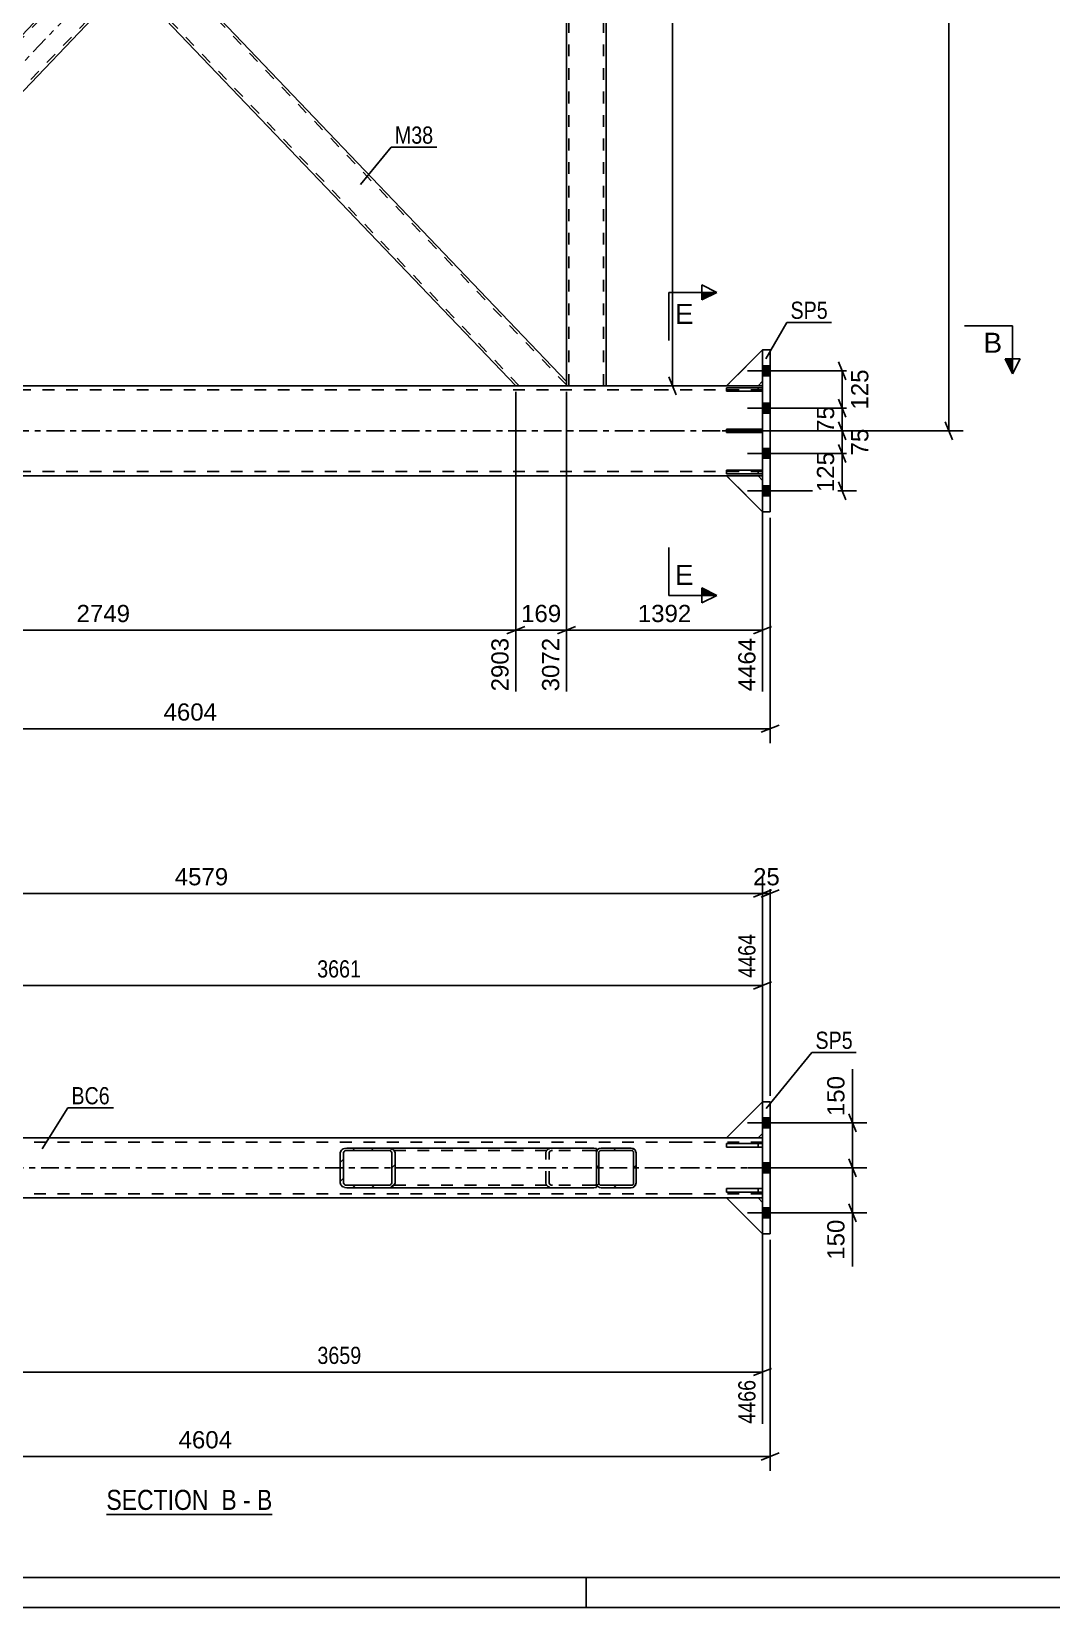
# Model space of a CAD drawing. Header units: millimetres. Extents: x 0 to 841, y 0 to 594.
# Drawn here: x 118.5 to 288.5, y 0 to 262.5 of the extents above; entities that cross this region are included whole.
import ezdxf

# ---------------------------------------------------------------- set-up
doc = ezdxf.new("R2010")
doc.units = ezdxf.units.MM
doc.linetypes.add('DXK_LINE_DOT2', pattern=[3.9198, 1.9599, -1.9599])
doc.linetypes.add('DXK_LINE_DOT3', pattern=[5.9187, 2.979, -0.9799, 0.9799, -0.9799])
doc.styles.add('Arial', font='ARIAL.TTF', dxfattribs={"height": 0.2})
doc.styles.add('Arial Narrow', font='ARIALN.TTF', dxfattribs={"height": 0.2})

# ---------------------------------------------------------------- blocks, each defined once
blk = doc.blocks.new('Unknown-717051872-1130')
at = {"color": 5, "linetype": 'Continuous'}
for p, q in [((5, 5), (836, 5)), ((211, 0), (211, 5)), ((0, 0), (841, 0))]:
    blk.add_line(p, q, dxfattribs=at)
blk = doc.blocks.new('Unknown-717051872-17 - 2789')
at = {"color": 6, "linetype": 'Continuous'}
blk.add_line((131.03, 15.5), (158.67, 15.5), dxfattribs=at)
at = {"color": 0, "linetype": 'Continuous'}
blk.add_wipeout([(149.14, 16.25), (149.14, 19.75), (131.03, 19.75), (131.03, 16.25)], dxfattribs=at)
at = {"color": 7, "linetype": 'Continuous', "style": 'Arial Narrow'}
blk.add_text('SECTION ', height=3.34, dxfattribs=at).set_placement((131.03, 16.25))
at = {"color": 0, "linetype": 'Continuous'}
blk.add_wipeout([(152.74, 16.25), (152.74, 19.75), (150.19, 19.75), (150.19, 16.25)], dxfattribs=at)
blk.add_wipeout([(155.07, 16.25), (155.07, 19.75), (153.79, 19.75), (153.79, 16.25)], dxfattribs=at)
at = {"color": 7, "linetype": 'Continuous', "style": 'Arial Narrow'}
blk.add_text('B', height=3.34, dxfattribs=at).set_placement((150.19, 16.25))
at = {"color": 0, "linetype": 'Continuous'}
blk.add_wipeout([(158.67, 16.25), (158.67, 19.75), (156.12, 19.75), (156.12, 16.25)], dxfattribs=at)
at = {"color": 7, "linetype": 'Continuous', "style": 'Arial Narrow'}
for s, p in [('B', (156.12, 16.25)), ('-', (153.79, 16.25))]:
    blk.add_text(s, height=3.34, dxfattribs=at).set_placement(p)
blk = doc.blocks.new('Bolt-717051872-4412 - 4397')
at = {"linetype": 'Continuous'}
for points in [[(240.38, 206.79), (240.38, 205.14), (241.63, 205.14), (241.63, 206.79)], [(240.38, 206.79), (240.38, 205.14), (241.63, 205.14), (241.63, 206.79)], [(240.38, 206.79), (240.38, 205.14), (241.63, 205.14), (241.63, 206.79)], [(240.38, 200.54), (240.38, 198.89), (241.63, 198.89), (241.63, 200.54)], [(240.38, 200.54), (240.38, 198.89), (241.63, 198.89), (241.63, 200.54)], [(240.38, 193.04), (240.38, 191.39), (241.63, 191.39), (241.63, 193.04)], [(240.38, 193.04), (240.38, 191.39), (241.63, 191.39), (241.63, 193.04)], [(240.38, 186.79), (240.38, 185.14), (241.63, 185.14), (241.63, 186.79)], [(240.38, 186.79), (240.38, 185.14), (241.63, 185.14), (241.63, 186.79)], [(240.38, 186.79), (240.38, 185.14), (241.63, 185.14), (241.63, 186.79)]]:
    blk.add_hatch(color=1, dxfattribs=at).paths.add_polyline_path(points)
at = {"color": 1, "linetype": 'Continuous'}
for p, q in [((243.83, 205.96), (237.88, 205.96)), ((243.83, 205.96), (237.88, 205.96)), ((243.83, 205.96), (237.88, 205.96)), ((241.63, 206.79), (240.38, 206.79)), ((241.63, 206.79), (240.38, 206.79)), ((241.63, 206.79), (240.38, 206.79)), ((241.63, 205.14), (240.38, 205.14)), ((241.63, 205.14), (240.38, 205.14)), ((241.63, 205.14), (240.38, 205.14)), ((243.83, 199.71), (237.88, 199.71)), ((243.83, 199.71), (237.88, 199.71)), ((241.63, 200.54), (240.38, 200.54)), ((241.63, 200.54), (240.38, 200.54)), ((241.63, 198.89), (240.38, 198.89)), ((241.63, 198.89), (240.38, 198.89)), ((243.83, 192.21), (237.88, 192.21)), ((243.83, 192.21), (237.88, 192.21)), ((241.63, 193.04), (240.38, 193.04)), ((241.63, 193.04), (240.38, 193.04)), ((241.63, 191.39), (240.38, 191.39)), ((241.63, 191.39), (240.38, 191.39)), ((241.63, 186.79), (240.38, 186.79)), ((241.63, 186.79), (240.38, 186.79)), ((241.63, 186.79), (240.38, 186.79)), ((243.83, 185.96), (237.88, 185.96)), ((243.83, 185.96), (237.88, 185.96)), ((243.83, 185.96), (237.88, 185.96)), ((241.63, 185.14), (240.38, 185.14)), ((241.63, 185.14), (240.38, 185.14)), ((241.63, 185.14), (240.38, 185.14))]:
    blk.add_line(p, q, dxfattribs=at)
blk = doc.blocks.new('Part-717051872-4433 - 4397')
at = {"color": 2, "linetype": 'Continuous'}
for p, q in [((240.38, 209.46), (234.38, 203.46)), ((234.38, 203.46), (239.63, 203.46)), ((239.63, 203.46), (240.38, 204.21))]:
    blk.add_line(p, q, dxfattribs=at)
at = {"color": 7, "linetype": 'DXK_LINE_DOT2'}
blk.add_line((240.38, 204.21), (240.38, 209.46), dxfattribs=at)
blk = doc.blocks.new('Part-717051872-4436 - 4397')
at = {"color": 7, "linetype": 'DXK_LINE_DOT2'}
for p, q in [((240.38, 209.46), (234.38, 203.46)), ((240.38, 204.21), (240.38, 209.46)), ((234.38, 203.46), (239.63, 203.46)), ((239.63, 203.46), (240.38, 204.21))]:
    blk.add_line(p, q, dxfattribs=at)
blk = doc.blocks.new('Part-717051872-4439 - 4397')
at = {"color": 2, "linetype": 'Continuous'}
for p, q in [((234.38, 188.46), (239.63, 188.46)), ((240.38, 182.46), (234.38, 188.46)), ((239.63, 188.46), (240.38, 187.71))]:
    blk.add_line(p, q, dxfattribs=at)
at = {"color": 7, "linetype": 'DXK_LINE_DOT2'}
blk.add_line((240.38, 182.46), (240.38, 187.71), dxfattribs=at)
blk = doc.blocks.new('Part-717051872-4442 - 4397')
at = {"color": 7, "linetype": 'DXK_LINE_DOT2'}
for p, q in [((234.38, 188.46), (239.63, 188.46)), ((240.38, 182.46), (234.38, 188.46)), ((239.63, 188.46), (240.38, 187.71)), ((240.38, 187.71), (240.38, 182.46))]:
    blk.add_line(p, q, dxfattribs=at)
blk = doc.blocks.new('Part-717051872-4443 - 4397')
at = {"color": 7, "linetype": 'DXK_LINE_DOT2'}
for p, q in [((240.38, 189.39), (234.38, 189.39)), ((234.38, 189.39), (234.38, 188.79)), ((239.63, 188.79), (239.63, 189.39)), ((240.38, 188.79), (240.38, 189.39)), ((234.38, 188.79), (240.38, 188.79))]:
    blk.add_line(p, q, dxfattribs=at)
blk = doc.blocks.new('Part-717051872-4444 - 4397')
at = {"color": 7, "linetype": 'DXK_LINE_DOT2'}
for p, q in [((240.38, 203.14), (234.38, 203.14)), ((234.38, 203.14), (234.38, 202.54)), ((234.38, 202.54), (240.38, 202.54)), ((239.63, 202.54), (239.63, 203.14)), ((240.38, 202.54), (240.38, 203.14))]:
    blk.add_line(p, q, dxfattribs=at)
blk = doc.blocks.new('Part-717051872-4445 - 4397')
at = {"color": 7, "linetype": 'DXK_LINE_DOT2'}
for p, q in [((240.38, 196.26), (234.38, 196.26)), ((234.38, 196.26), (234.38, 195.66)), ((234.38, 195.66), (240.38, 195.66)), ((239.63, 195.66), (239.63, 196.26)), ((240.38, 195.66), (240.38, 196.26))]:
    blk.add_line(p, q, dxfattribs=at)
blk = doc.blocks.new('Part-717051872-4446 - 4397')
at = {"color": 2, "linetype": 'Continuous'}
for p, q in [((234.38, 189.39), (240.38, 189.39)), ((234.38, 188.79), (234.38, 189.39)), ((240.38, 189.39), (240.38, 188.79)), ((240.38, 188.79), (234.38, 188.79))]:
    blk.add_line(p, q, dxfattribs=at)
at = {"color": 7, "linetype": 'DXK_LINE_DOT2'}
blk.add_line((239.63, 188.79), (239.63, 189.39), dxfattribs=at)
blk = doc.blocks.new('Part-717051872-4447 - 4397')
at = {"color": 2, "linetype": 'Continuous'}
for p, q in [((234.38, 203.14), (240.38, 203.14)), ((234.38, 202.54), (234.38, 203.14)), ((240.38, 202.54), (234.38, 202.54)), ((240.38, 203.14), (240.38, 202.54))]:
    blk.add_line(p, q, dxfattribs=at)
at = {"color": 7, "linetype": 'DXK_LINE_DOT2'}
blk.add_line((239.63, 202.54), (239.63, 203.14), dxfattribs=at)
blk = doc.blocks.new('Part-717051872-4448 - 4397')
at = {"color": 2, "linetype": 'Continuous'}
for p, q in [((234.38, 196.26), (240.38, 196.26)), ((234.38, 195.66), (234.38, 196.26)), ((240.38, 195.66), (234.38, 195.66)), ((240.38, 196.26), (240.38, 195.66))]:
    blk.add_line(p, q, dxfattribs=at)
at = {"color": 7, "linetype": 'DXK_LINE_DOT2'}
blk.add_line((239.63, 195.66), (239.63, 196.26), dxfattribs=at)
blk = doc.blocks.new('Part-717051872-4449 - 4397')
at = {"color": 2, "linetype": 'Continuous'}
for p, q in [((241.63, 209.46), (240.38, 209.46)), ((240.38, 209.46), (240.38, 182.46)), ((241.63, 209.46), (241.63, 182.46)), ((241.63, 182.46), (240.38, 182.46))]:
    blk.add_line(p, q, dxfattribs=at)
blk = doc.blocks.new('Part-717051872-4451 - 4397')
at = {"color": 7, "linetype": 'DXK_LINE_DOT2'}
for p, q in [((54.1, 188.57), (54.1, 203.46)), ((67.98, 203.46), (54.1, 203.46)), ((224.28, 202.76), (54.1, 202.76)), ((240.38, 202.76), (224.38, 202.76)), ((239.63, 203.46), (234.38, 203.46)), ((240.38, 188.46), (240.38, 203.46)), ((224.28, 189.16), (54.1, 189.16)), ((240.38, 189.16), (224.38, 189.16)), ((239.63, 188.46), (234.38, 188.46))]:
    blk.add_line(p, q, dxfattribs=at)
at = {"color": 2, "linetype": 'Continuous'}
for p, q in [((224.28, 203.46), (67.98, 203.46)), ((234.38, 203.46), (224.38, 203.46)), ((240.38, 203.46), (239.63, 203.46)), ((54.1, 188.46), (54.1, 188.86)), ((224.28, 188.46), (54.1, 188.46)), ((234.38, 188.46), (224.38, 188.46)), ((240.38, 188.46), (239.63, 188.46))]:
    blk.add_line(p, q, dxfattribs=at)
at = {"color": 7, "linetype": 'DXK_LINE_DOT3'}
for p, q in [((44.1, 195.96), (224.28, 195.96)), ((224.38, 195.96), (250.38, 195.96))]:
    blk.add_line(p, q, dxfattribs=at)
blk = doc.blocks.new('Part-717051872-4512 - 4397')
at = {"color": 2, "linetype": 'Continuous'}
for p, q in [((135.28, 271.51), (139.3, 275.71)), ((207.68, 204.19), (139.3, 275.71)), ((134.73, 270.94), (135.28, 271.51)), ((199.24, 203.46), (134.73, 270.94)), ((207.68, 203.85), (207.68, 204.19)), ((207.69, 203.46), (207.68, 203.85))]:
    blk.add_line(p, q, dxfattribs=at)
at = {"color": 7, "linetype": 'DXK_LINE_DOT2'}
for p, q in [((207.68, 203.61), (139.02, 275.42)), ((134.77, 270.98), (135.28, 271.51)), ((135.01, 271.22), (135.03, 271.25)), ((199.8, 203.46), (135.01, 271.22)), ((207.69, 203.46), (199.24, 203.46)), ((207.68, 203.46), (207.68, 203.61)), ((207.68, 203.47), (207.68, 203.46))]:
    blk.add_line(p, q, dxfattribs=at)
blk = doc.blocks.new('Part-717051872-4518 - 4397')
at = {"color": 7, "linetype": 'DXK_LINE_DOT2'}
for p, q in [((207.68, 347.96), (214.28, 347.96)), ((207.68, 347.23), (207.68, 347.96)), ((208.08, 203.46), (208.08, 347.96)), ((213.88, 203.46), (213.88, 347.96)), ((207.68, 203.46), (207.68, 204.19)), ((214.28, 203.46), (207.68, 203.46))]:
    blk.add_line(p, q, dxfattribs=at)
at = {"color": 2, "linetype": 'Continuous'}
for p, q in [((207.68, 204.19), (207.68, 347.23)), ((214.28, 347.96), (214.28, 203.46))]:
    blk.add_line(p, q, dxfattribs=at)
blk = doc.blocks.new('Part-717051872-4538 - 4397')
at = {"color": 7, "linetype": 'DXK_LINE_DOT2'}
for p, q in [((61.78, 203.61), (199.8, 347.96)), ((69.66, 203.46), (207.68, 347.81)), ((207.69, 347.96), (199.24, 347.96)), ((207.68, 347.81), (207.68, 347.96)), ((130.16, 275.71), (134.73, 280.49)), ((134.73, 270.94), (139.3, 275.71)), ((61.78, 204.19), (64.68, 207.22)), ((61.78, 203.85), (61.77, 203.46)), ((70.22, 203.46), (61.77, 203.46)), ((61.78, 204.19), (61.78, 203.85)), ((61.78, 203.46), (61.78, 203.61))]:
    blk.add_line(p, q, dxfattribs=at)
at = {"color": 7, "linetype": 'DXK_LINE_DOT3'}
blk.add_line((65.65, 203.46), (203.81, 347.96), dxfattribs=at)
at = {"color": 2, "linetype": 'Continuous'}
for p, q in [((199.24, 347.96), (134.73, 280.49)), ((207.68, 347.23), (139.3, 275.71)), ((207.68, 347.57), (207.69, 347.96)), ((207.68, 347.23), (207.68, 347.57)), ((64.68, 207.22), (130.16, 275.71)), ((70.22, 203.46), (134.73, 270.94))]:
    blk.add_line(p, q, dxfattribs=at)
blk = doc.blocks.new('Bolt-717051872-2801 - 2789')
at = {"linetype": 'Continuous'}
for points in [[(240.38, 81.53), (240.38, 79.88), (241.63, 79.88), (241.63, 81.53)], [(240.38, 81.53), (240.38, 79.88), (241.63, 79.88), (241.63, 81.53)], [(240.38, 81.53), (240.38, 79.88), (241.63, 79.88), (241.63, 81.53)], [(240.38, 81.53), (240.38, 79.88), (241.63, 79.88), (241.63, 81.53)], [(240.38, 74.03), (240.38, 72.38), (241.63, 72.38), (241.63, 74.03)], [(240.38, 74.03), (240.38, 72.38), (241.63, 72.38), (241.63, 74.03)], [(240.38, 66.53), (240.38, 64.88), (241.63, 64.88), (241.63, 66.53)], [(240.38, 66.53), (240.38, 64.88), (241.63, 64.88), (241.63, 66.53)], [(240.38, 66.53), (240.38, 64.88), (241.63, 64.88), (241.63, 66.53)], [(240.38, 66.53), (240.38, 64.88), (241.63, 64.88), (241.63, 66.53)]]:
    blk.add_hatch(color=1, dxfattribs=at).paths.add_polyline_path(points)
at = {"color": 1, "linetype": 'Continuous'}
for p, q in [((241.63, 81.53), (240.38, 81.53)), ((241.63, 81.53), (240.38, 81.53)), ((241.63, 81.53), (240.38, 81.53)), ((241.63, 81.53), (240.38, 81.53)), ((243.83, 80.71), (237.88, 80.71)), ((243.83, 80.71), (237.88, 80.71)), ((243.83, 80.71), (237.88, 80.71)), ((243.83, 80.71), (237.88, 80.71)), ((241.63, 79.88), (240.38, 79.88)), ((241.63, 79.88), (240.38, 79.88)), ((241.63, 79.88), (240.38, 79.88)), ((241.63, 79.88), (240.38, 79.88)), ((241.63, 74.03), (240.38, 74.03)), ((241.63, 74.03), (240.38, 74.03)), ((243.83, 73.21), (237.88, 73.21)), ((243.83, 73.21), (237.88, 73.21)), ((241.63, 72.38), (240.38, 72.38)), ((241.63, 72.38), (240.38, 72.38)), ((243.83, 65.71), (237.88, 65.71)), ((243.83, 65.71), (237.88, 65.71)), ((243.83, 65.71), (237.88, 65.71)), ((243.83, 65.71), (237.88, 65.71)), ((241.63, 66.53), (240.38, 66.53)), ((241.63, 66.53), (240.38, 66.53)), ((241.63, 66.53), (240.38, 66.53)), ((241.63, 66.53), (240.38, 66.53)), ((241.63, 64.88), (240.38, 64.88)), ((241.63, 64.88), (240.38, 64.88)), ((241.63, 64.88), (240.38, 64.88)), ((241.63, 64.88), (240.38, 64.88))]:
    blk.add_line(p, q, dxfattribs=at)
blk = doc.blocks.new('Part-717051872-2823 - 2789')
at = {"color": 2, "linetype": 'Continuous'}
for p, q in [((234.38, 78.21), (240.38, 84.21)), ((240.38, 78.96), (239.63, 78.21)), ((239.63, 78.21), (234.38, 78.21))]:
    blk.add_line(p, q, dxfattribs=at)
at = {"color": 7, "linetype": 'DXK_LINE_DOT2'}
blk.add_line((240.38, 78.96), (240.38, 84.21), dxfattribs=at)
blk = doc.blocks.new('Part-717051872-2817 - 2789')
at = {"color": 7, "linetype": 'DXK_LINE_DOT2'}
for p, q in [((240.38, 77.26), (234.38, 77.26)), ((234.38, 77.26), (234.38, 76.66)), ((234.38, 76.66), (240.38, 76.66)), ((239.63, 77.26), (239.63, 76.66)), ((240.38, 76.66), (240.38, 77.26))]:
    blk.add_line(p, q, dxfattribs=at)
blk = doc.blocks.new('Part-717051872-2814 - 2789')
at = {"color": 2, "linetype": 'Continuous'}
for p, q in [((234.38, 69.16), (234.38, 69.76)), ((234.38, 69.76), (240.38, 69.76)), ((240.38, 69.16), (234.38, 69.16)), ((240.38, 69.76), (240.38, 69.16))]:
    blk.add_line(p, q, dxfattribs=at)
at = {"color": 7, "linetype": 'DXK_LINE_DOT2'}
blk.add_line((239.63, 69.16), (239.63, 69.76), dxfattribs=at)
blk = doc.blocks.new('Part-717051872-2815 - 2789')
at = {"color": 2, "linetype": 'Continuous'}
for p, q in [((234.38, 76.66), (234.38, 77.26)), ((234.38, 77.26), (240.38, 77.26)), ((240.38, 76.66), (234.38, 76.66)), ((240.38, 77.26), (240.38, 76.66))]:
    blk.add_line(p, q, dxfattribs=at)
at = {"color": 7, "linetype": 'DXK_LINE_DOT2'}
blk.add_line((239.63, 76.66), (239.63, 77.26), dxfattribs=at)
blk = doc.blocks.new('Part-717051872-2816 - 2789')
at = {"color": 7, "linetype": 'DXK_LINE_DOT2'}
for p, q in [((240.38, 69.76), (234.38, 69.76)), ((234.38, 69.76), (234.38, 69.16)), ((234.38, 69.16), (240.38, 69.16)), ((239.63, 69.16), (239.63, 69.76)), ((240.38, 69.16), (240.38, 69.76))]:
    blk.add_line(p, q, dxfattribs=at)
blk = doc.blocks.new('Part-717051872-2820 - 2789')
at = {"color": 7, "linetype": 'DXK_LINE_DOT2'}
for p, q in [((234.38, 78.21), (240.38, 84.21)), ((240.38, 84.21), (240.38, 78.96)), ((240.38, 78.96), (239.63, 78.21)), ((239.63, 78.21), (234.38, 78.21))]:
    blk.add_line(p, q, dxfattribs=at)
blk = doc.blocks.new('Part-717051872-2826 - 2789')
at = {"color": 7, "linetype": 'DXK_LINE_DOT2'}
for p, q in [((234.38, 78.21), (240.38, 84.21)), ((240.38, 84.21), (240.38, 78.96)), ((240.38, 78.96), (239.63, 78.21)), ((239.63, 78.21), (234.38, 78.21))]:
    blk.add_line(p, q, dxfattribs=at)
blk = doc.blocks.new('Part-717051872-2829 - 2789')
at = {"color": 7, "linetype": 'DXK_LINE_DOT2'}
for p, q in [((239.63, 68.21), (234.38, 68.21)), ((234.38, 68.21), (240.38, 62.21)), ((240.38, 67.46), (239.63, 68.21)), ((240.38, 62.21), (240.38, 67.46))]:
    blk.add_line(p, q, dxfattribs=at)
blk = doc.blocks.new('Part-717051872-2832 - 2789')
at = {"color": 2, "linetype": 'Continuous'}
for p, q in [((239.63, 68.21), (234.38, 68.21)), ((234.38, 68.21), (240.38, 62.21)), ((240.38, 67.46), (239.63, 68.21))]:
    blk.add_line(p, q, dxfattribs=at)
at = {"color": 7, "linetype": 'DXK_LINE_DOT2'}
blk.add_line((240.38, 67.46), (240.38, 62.21), dxfattribs=at)
blk = doc.blocks.new('Part-717051872-2833 - 2789')
at = {"color": 7, "linetype": 'DXK_LINE_DOT2'}
for p, q in [((239.63, 68.21), (234.38, 68.21)), ((234.38, 68.21), (240.38, 62.21)), ((240.38, 67.46), (239.63, 68.21)), ((240.38, 62.21), (240.38, 67.46))]:
    blk.add_line(p, q, dxfattribs=at)
blk = doc.blocks.new('Part-717051872-2834 - 2789')
at = {"color": 2, "linetype": 'Continuous'}
for p, q in [((241.63, 84.21), (240.38, 84.21)), ((240.38, 84.21), (240.38, 62.21)), ((241.63, 84.21), (241.63, 62.21)), ((241.63, 62.21), (240.38, 62.21))]:
    blk.add_line(p, q, dxfattribs=at)
blk = doc.blocks.new('Part-717051872-2836 - 2789')
at = {"color": 2, "linetype": 'Continuous'}
for p, q in [((59.11, 78.21), (59.11, 76.81)), ((226.78, 78.21), (59.11, 78.21)), ((59.11, 69.61), (59.11, 76.81)), ((234.38, 78.21), (226.88, 78.21)), ((240.38, 78.21), (239.63, 78.21)), ((59.11, 68.21), (59.11, 69.61)), ((226.78, 68.21), (59.11, 68.21)), ((234.38, 68.21), (226.88, 68.21)), ((240.38, 68.21), (239.63, 68.21))]:
    blk.add_line(p, q, dxfattribs=at)
at = {"color": 7, "linetype": 'DXK_LINE_DOT2'}
for p, q in [((59.11, 78.21), (59.11, 77.8)), ((226.78, 77.51), (59.11, 77.51)), ((240.38, 77.51), (226.88, 77.51)), ((239.63, 78.21), (234.38, 78.21)), ((240.38, 78.21), (240.38, 68.21)), ((59.11, 69.61), (59.11, 68.31)), ((226.78, 68.91), (59.11, 68.91)), ((240.38, 68.91), (226.88, 68.91)), ((239.63, 68.21), (234.38, 68.21))]:
    blk.add_line(p, q, dxfattribs=at)
at = {"color": 7, "linetype": 'DXK_LINE_DOT3'}
for p, q in [((49.11, 73.21), (226.78, 73.21)), ((226.88, 73.21), (250.38, 73.21))]:
    blk.add_line(p, q, dxfattribs=at)
blk = doc.blocks.new('Part-717051872-2902 - 2789')
at = {"linetype": 'Continuous'}
h = blk.add_hatch(dxfattribs=at)
h.set_pattern_fill('', scale=0.7, style=0, pattern_type=0)
h.set_pattern_definition([(45, (178.445, 69.9692), (-1.57154, 1.57154), [])])
h.paths.add_polyline_path([(178.02, 69.91), (178.44, 69.97), (178.8, 70.14), (179.04, 70.4), (179.13, 70.71), (179.13, 75.71), (179.04, 76.01), (178.8, 76.27), (178.44, 76.45), (178.02, 76.51), (171.1, 76.51), (170.68, 76.45), (170.32, 76.27), (170.08, 76.01), (170, 75.71), (170, 70.71), (170.08, 70.4), (170.32, 70.14), (170.68, 69.97), (171.1, 69.91)])
h.paths.add_polyline_path([(170.89, 70.34), (170.71, 70.43), (170.59, 70.56), (170.55, 70.71), (170.55, 75.71), (170.59, 75.86), (170.71, 75.99), (170.89, 76.08), (171.1, 76.11), (178.02, 76.11), (178.23, 76.08), (178.41, 75.99), (178.53, 75.86), (178.57, 75.71), (178.57, 70.71), (178.53, 70.56), (178.41, 70.43), (178.23, 70.34), (178.02, 70.31), (171.1, 70.31)])
at = {"color": 2, "linetype": 'Continuous'}
for p, q in [((171.1, 76.51), (170.68, 76.45)), ((171.1, 76.51), (178.02, 76.51)), ((212.27, 76.51), (178.02, 76.51)), ((178.44, 76.45), (178.02, 76.51)), ((212.27, 76.51), (212.69, 76.45)), ((212.68, 75.97), (212.69, 76.45)), ((212.69, 76.45), (212.68, 76.27)), ((212.68, 76.27), (212.68, 76.01)), ((170.08, 76.01), (170, 75.71)), ((170, 70.71), (170, 75.71)), ((170.55, 75.71), (170.59, 75.86)), ((170.55, 70.71), (170.55, 75.71)), ((170.89, 76.08), (171.1, 76.11)), ((171.1, 76.11), (178.02, 76.11)), ((178.02, 76.11), (178.23, 76.08)), ((178.53, 75.86), (178.57, 75.71)), ((178.57, 70.71), (178.57, 75.71)), ((179.13, 75.71), (179.04, 76.01)), ((179.13, 70.71), (179.13, 75.71)), ((212.68, 76.01), (212.68, 75.71)), ((170, 70.71), (170.08, 70.4)), ((170.59, 70.56), (170.55, 70.71)), ((170.68, 69.97), (171.1, 69.91)), ((171.1, 70.31), (170.89, 70.34)), ((171.1, 70.31), (178.02, 70.31)), ((171.1, 69.91), (178.02, 69.91)), ((178.23, 70.34), (178.02, 70.31)), ((178.02, 69.91), (178.44, 69.97)), ((212.27, 69.91), (178.02, 69.91)), ((178.57, 70.71), (178.53, 70.56)), ((179.04, 70.4), (179.13, 70.71)), ((212.27, 69.91), (212.69, 69.97)), ((212.68, 70.14), (212.68, 70.71)), ((212.69, 69.97), (212.68, 70.45)), ((212.69, 69.97), (212.68, 70.14))]:
    blk.add_line(p, q, dxfattribs=at)
at = {"color": 7, "linetype": 'DXK_LINE_DOT2'}
for p, q in [((178.02, 76.51), (171.1, 76.51)), ((204.93, 76.45), (205.35, 76.51)), ((212.27, 76.11), (171.1, 76.11)), ((204.25, 75.71), (204.33, 76.01)), ((204.25, 70.71), (204.25, 75.71)), ((204.84, 75.86), (204.8, 75.71)), ((204.8, 70.71), (204.8, 75.71)), ((205.35, 76.11), (205.14, 76.08)), ((212.48, 76.08), (212.27, 76.11)), ((212.66, 75.99), (212.48, 76.08)), ((212.68, 75.97), (212.66, 75.99)), ((212.68, 70.71), (212.68, 75.71)), ((212.27, 70.31), (171.1, 70.31)), ((178.02, 69.91), (171.1, 69.91)), ((204.33, 70.4), (204.25, 70.71)), ((204.8, 70.71), (204.84, 70.56)), ((205.35, 69.91), (204.93, 69.97)), ((205.14, 70.34), (205.35, 70.31)), ((212.27, 70.31), (212.48, 70.34)), ((212.48, 70.34), (212.66, 70.43)), ((212.66, 70.43), (212.68, 70.45))]:
    blk.add_line(p, q, dxfattribs=at)
at = {"color": 2, "linetype": 'Continuous'}
for centre, radius, start, end in [((170.93, 75.47), 1.01, 104.3889, 147.3289), ((178.19, 75.47), 1.01, 32.6711, 75.6111), ((171.02, 75.59), 0.505, 104.3889, 147.3289), ((178.11, 75.59), 0.505, 32.6711, 75.6111), ((170.93, 70.95), 1.01, 212.6711, 255.6111), ((171.02, 70.83), 0.505, 212.6711, 255.6111), ((178.11, 70.83), 0.505, 284.3889, 327.3289), ((178.19, 70.95), 1.01, 284.3889, 327.3289)]:
    blk.add_arc(centre, radius, start, end, dxfattribs=at)
at = {"color": 7, "linetype": 'DXK_LINE_DOT2'}
for centre, radius, start, end in [((205.18, 75.47), 1.01, 104.3889, 147.3289), ((205.27, 75.59), 0.505, 104.3889, 147.3289), ((205.18, 70.95), 1.01, 212.6711, 255.6111), ((205.27, 70.83), 0.505, 212.6711, 255.6111)]:
    blk.add_arc(centre, radius, start, end, dxfattribs=at)
blk = doc.blocks.new('Part-717051872-2905 - 2789')
at = {"linetype": 'Continuous'}
h = blk.add_hatch(dxfattribs=at)
h.set_pattern_fill('', scale=0.7, style=0, pattern_type=0)
h.set_pattern_definition([(45, (218.7886, 69.9692), (-1.57154, 1.57154), [])])
h.paths.add_polyline_path([(218.48, 69.91), (218.79, 69.97), (219.05, 70.14), (219.22, 70.4), (219.28, 70.71), (219.28, 75.71), (219.22, 76.01), (219.05, 76.27), (218.79, 76.45), (218.48, 76.51), (213.48, 76.51), (213.18, 76.45), (212.92, 76.27), (212.74, 76.01), (212.68, 75.71), (212.68, 70.71), (212.74, 70.4), (212.92, 70.14), (213.18, 69.97), (213.48, 69.91)])
h.paths.add_polyline_path([(213.33, 70.34), (213.2, 70.43), (213.11, 70.56), (213.08, 70.71), (213.08, 75.71), (213.11, 75.86), (213.2, 75.99), (213.33, 76.08), (213.48, 76.11), (218.48, 76.11), (218.64, 76.08), (218.77, 75.99), (218.85, 75.86), (218.88, 75.71), (218.88, 70.71), (218.85, 70.56), (218.77, 70.43), (218.64, 70.34), (218.48, 70.31), (213.48, 70.31)])
at = {"color": 7, "linetype": 'DXK_LINE_DOT2'}
for p, q in [((213.18, 76.45), (213.48, 76.51)), ((213.48, 76.51), (218.48, 76.51)), ((218.48, 76.51), (218.79, 76.45)), ((212.68, 75.71), (212.74, 76.01)), ((212.68, 70.71), (212.68, 75.71)), ((213.11, 75.86), (213.08, 75.71)), ((213.08, 70.71), (213.08, 75.71)), ((213.48, 76.11), (213.33, 76.08)), ((213.48, 76.11), (218.48, 76.11)), ((218.64, 76.08), (218.48, 76.11)), ((218.88, 75.71), (218.85, 75.86)), ((218.88, 70.71), (218.88, 75.71)), ((219.22, 76.01), (219.28, 75.71)), ((219.28, 70.71), (219.28, 75.71)), ((212.74, 70.4), (212.68, 70.71)), ((213.08, 70.71), (213.11, 70.56)), ((213.48, 69.91), (213.18, 69.97)), ((213.33, 70.34), (213.48, 70.31)), ((213.48, 70.31), (218.48, 70.31)), ((213.48, 69.91), (218.48, 69.91)), ((218.48, 70.31), (218.64, 70.34)), ((218.79, 69.97), (218.48, 69.91)), ((218.85, 70.56), (218.88, 70.71)), ((219.28, 70.71), (219.22, 70.4))]:
    blk.add_line(p, q, dxfattribs=at)
at = {"color": 2, "linetype": 'Continuous'}
for p, q in [((213.48, 76.51), (213.18, 76.45)), ((213.48, 76.51), (218.48, 76.51)), ((218.79, 76.45), (218.48, 76.51)), ((212.74, 76.01), (212.68, 75.71)), ((212.68, 70.71), (212.68, 75.71)), ((213.08, 75.71), (213.11, 75.86)), ((213.08, 70.71), (213.08, 75.71)), ((213.33, 76.08), (213.48, 76.11)), ((213.48, 76.11), (218.48, 76.11)), ((218.48, 76.11), (218.64, 76.08)), ((218.85, 75.86), (218.88, 75.71)), ((218.88, 70.71), (218.88, 75.71)), ((219.28, 75.71), (219.22, 76.01)), ((219.28, 70.71), (219.28, 75.71)), ((212.68, 70.71), (212.74, 70.4)), ((213.11, 70.56), (213.08, 70.71)), ((213.18, 69.97), (213.48, 69.91)), ((213.48, 70.31), (213.33, 70.34)), ((213.48, 70.31), (218.48, 70.31)), ((213.48, 69.91), (218.48, 69.91)), ((218.64, 70.34), (218.48, 70.31)), ((218.48, 69.91), (218.79, 69.97)), ((218.88, 70.71), (218.85, 70.56)), ((219.22, 70.4), (219.28, 70.71))]:
    blk.add_line(p, q, dxfattribs=at)
at = {"color": 7, "linetype": 'DXK_LINE_DOT2'}
for centre, radius, start, end in [((213.48, 75.71), 0.8, 112.5, 157.5), ((218.48, 75.71), 0.8, 22.5, 67.5), ((213.48, 75.71), 0.4, 112.5, 157.5), ((218.48, 75.71), 0.4, 22.5, 67.5), ((213.48, 70.71), 0.8, 202.5, 247.5), ((213.48, 70.71), 0.4, 202.5, 247.5), ((218.48, 70.71), 0.4, 292.5, 337.5), ((218.48, 70.71), 0.8, 292.5, 337.5)]:
    blk.add_arc(centre, radius, start, end, dxfattribs=at)
at = {"color": 2, "linetype": 'Continuous'}
for centre, radius, start, end in [((213.48, 75.71), 0.8, 112.5, 157.5), ((218.48, 75.71), 0.8, 22.5, 67.5), ((213.48, 75.71), 0.4, 112.5, 157.5), ((218.48, 75.71), 0.4, 22.5, 67.5), ((213.48, 70.71), 0.8, 202.5, 247.5), ((213.48, 70.71), 0.4, 202.5, 247.5), ((218.48, 70.71), 0.4, 292.5, 337.5), ((218.48, 70.71), 0.8, 292.5, 337.5)]:
    blk.add_arc(centre, radius, start, end, dxfattribs=at)
blk = doc.blocks.new('StraightDimension-717051872-4812 - 4397')
at = {"color": 7, "linetype": 'Continuous'}
for p, q in [((242.93, 199.71), (256.04, 199.71)), ((253.04, 201.21), (254.24, 198.21)), ((253.64, 195.96), (253.64, 199.71)), ((254.24, 194.46), (253.04, 197.46)), ((233.63, 195.96), (256.04, 195.96))]:
    blk.add_line(p, q, dxfattribs=at)
at = {"color": 0}
blk.add_wipeout([(252.89, 200.66), (248.69, 200.66), (248.69, 195.01), (252.89, 195.01)], dxfattribs=at)
at = {"color": 3, "style": 'Arial'}
blk.add_text('75', height=2.865, rotation=90.0002, dxfattribs=at).set_placement((252.29, 195.61))
blk = doc.blocks.new('StraightDimension-717051872-4832 - 4397')
at = {"color": 7, "linetype": 'Continuous'}
for p, q in [((243.62, 192.21), (256.04, 192.21)), ((253.04, 193.71), (254.24, 190.71)), ((253.64, 185.96), (253.64, 192.21)), ((254.24, 184.46), (253.04, 187.46)), ((243.62, 185.96), (256.04, 185.96))]:
    blk.add_line(p, q, dxfattribs=at)
at = {"color": 0}
blk.add_wipeout([(252.89, 193.02), (248.69, 193.02), (248.69, 185.15), (252.89, 185.15)], dxfattribs=at)
at = {"color": 3, "style": 'Arial'}
blk.add_text('125', height=2.865, rotation=90.0002, dxfattribs=at).set_placement((252.29, 185.75))
blk = doc.blocks.new('StraightDimension-717051872-4799 - 4397')
at = {"color": 7, "linetype": 'Continuous'}
for p, q in [((253.04, 207.46), (254.24, 204.46)), ((242.93, 205.96), (256.49, 205.96)), ((253.64, 199.71), (253.64, 205.96)), ((242.93, 199.71), (256.49, 199.71)), ((254.24, 198.21), (253.04, 201.21))]:
    blk.add_line(p, q, dxfattribs=at)
at = {"color": 0}
blk.add_wipeout([(258.59, 206.77), (254.39, 206.77), (254.39, 198.9), (258.59, 198.9)], dxfattribs=at)
at = {"color": 3, "style": 'Arial'}
blk.add_text('125', height=2.865, rotation=90.0002, dxfattribs=at).set_placement((257.99, 199.5))
blk = doc.blocks.new('StraightDimension-717051872-4822 - 4397')
at = {"color": 7, "linetype": 'Continuous'}
for p, q in [((253.04, 197.46), (254.24, 194.46)), ((233.63, 195.96), (256.49, 195.96)), ((253.64, 192.21), (253.64, 195.96)), ((243.62, 192.21), (256.49, 192.21)), ((254.24, 190.71), (253.04, 193.71))]:
    blk.add_line(p, q, dxfattribs=at)
at = {"color": 0}
blk.add_wipeout([(258.59, 196.91), (254.39, 196.91), (254.39, 191.26), (258.59, 191.26)], dxfattribs=at)
at = {"color": 3, "style": 'Arial'}
blk.add_text('75', height=2.865, rotation=90.0002, dxfattribs=at).set_placement((257.99, 191.86))
blk = doc.blocks.new('StraightDimension-717051872-4975 - 4397')
at = {"color": 7, "linetype": 'Continuous'}
for p, q in [((225.97, 346.46), (224.77, 349.46)), ((220.17, 347.96), (227.77, 347.96)), ((225.37, 203.46), (225.37, 347.96)), ((224.77, 204.96), (225.97, 201.96)), ((218.31, 203.46), (227.77, 203.46))]:
    blk.add_line(p, q, dxfattribs=at)
at = {"color": 0}
blk.add_wipeout([(224.62, 280.76), (220.42, 280.76), (220.42, 270.66), (224.62, 270.66)], dxfattribs=at)
at = {"color": 3, "style": 'Arial'}
blk.add_text('2890', height=2.865, rotation=90.0002, dxfattribs=at).set_placement((224.02, 271.26))
blk = doc.blocks.new('StraightDimension-717051872-4986 - 4397')
at = {"color": 7, "linetype": 'Continuous'}
for p, q in [((271.99, 353.96), (270.79, 356.96)), ((241.38, 355.46), (273.79, 355.46)), ((271.39, 195.96), (271.39, 355.46)), ((270.79, 197.46), (271.99, 194.46)), ((234.26, 195.96), (273.79, 195.96))]:
    blk.add_line(p, q, dxfattribs=at)
at = {"color": 0}
blk.add_wipeout([(270.64, 280.76), (266.44, 280.76), (266.44, 270.66), (270.64, 270.66)], dxfattribs=at)
at = {"color": 3, "style": 'Arial'}
blk.add_text('3190', height=2.865, rotation=90.0002, dxfattribs=at).set_placement((270.04, 271.26))
blk = doc.blocks.new('StraightDimension-717051872-4996 - 4397')
at = {"color": 7, "linetype": 'Continuous'}
for p, q in [((241.63, 181.46), (241.63, 143.95)), ((48.35, 177.54), (48.35, 143.95)), ((49.85, 146.95), (46.85, 145.75)), ((48.35, 146.35), (241.63, 146.35)), ((240.13, 145.75), (243.13, 146.95))]:
    blk.add_line(p, q, dxfattribs=at)
at = {"color": 0}
blk.add_wipeout([(150.04, 147.1), (150.04, 151.3), (139.95, 151.3), (139.95, 147.1)], dxfattribs=at)
at = {"color": 3, "style": 'Arial'}
blk.add_text('4604', height=2.865, dxfattribs=at).set_placement((140.55, 147.7))
blk = doc.blocks.new('StraightDimension-717051872-14173 - 4397')
at = {"color": 7, "linetype": 'Continuous'}
for p, q in [((207.68, 202.47), (207.68, 152.57)), ((240.38, 187.46), (240.38, 152.57)), ((209.18, 163.36), (206.18, 162.16)), ((207.68, 162.76), (240.38, 162.76)), ((238.88, 162.16), (241.88, 163.36))]:
    blk.add_line(p, q, dxfattribs=at)
at = {"color": 0}
blk.add_wipeout([(229.08, 163.51), (229.08, 167.71), (218.98, 167.71), (218.98, 163.51)], dxfattribs=at)
at = {"color": 0, "linetype": 'Continuous'}
blk.add_wipeout([(239.78, 162.06), (235.58, 162.06), (235.58, 151.97), (239.78, 151.97)], dxfattribs=at)
at = {"color": 3, "style": 'Arial'}
blk.add_text('1392', height=2.865, dxfattribs=at).set_placement((219.58, 164.11))
at = {"color": 3, "linetype": 'Continuous', "style": 'Arial'}
blk.add_text('4464', height=2.865, rotation=90.0002, dxfattribs=at).set_placement((239.18, 152.57))
blk = doc.blocks.new('StraightDimension-717051872-14174 - 4397')
at = {"color": 7, "linetype": 'Continuous'}
for p, q in [((199.24, 202.46), (199.24, 152.57)), ((207.68, 202.47), (207.68, 152.57)), ((197.74, 162.16), (200.74, 163.36)), ((199.24, 162.76), (207.68, 162.76)), ((209.18, 163.36), (206.18, 162.16))]:
    blk.add_line(p, q, dxfattribs=at)
at = {"color": 0}
blk.add_wipeout([(207.4, 163.51), (207.4, 167.71), (199.53, 167.71), (199.53, 163.51)], dxfattribs=at)
at = {"color": 0, "linetype": 'Continuous'}
blk.add_wipeout([(207.08, 162.06), (202.88, 162.06), (202.88, 151.97), (207.08, 151.97)], dxfattribs=at)
at = {"color": 3, "style": 'Arial'}
blk.add_text('169', height=2.865, dxfattribs=at).set_placement((200.13, 164.11))
at = {"color": 3, "linetype": 'Continuous', "style": 'Arial'}
blk.add_text('3072', height=2.865, rotation=90.0002, dxfattribs=at).set_placement((206.48, 152.57))
blk = doc.blocks.new('StraightDimension-717051872-14175 - 4397')
at = {"color": 7, "linetype": 'Continuous'}
for p, q in [((61.78, 203.19), (61.78, 150.29)), ((199.24, 202.46), (199.24, 152.57)), ((63.28, 163.36), (60.28, 162.16)), ((61.78, 162.76), (199.24, 162.76)), ((197.74, 162.16), (200.74, 163.36))]:
    blk.add_line(p, q, dxfattribs=at)
at = {"color": 0}
blk.add_wipeout([(135.56, 163.51), (135.56, 167.71), (125.46, 167.71), (125.46, 163.51)], dxfattribs=at)
at = {"color": 0, "linetype": 'Continuous'}
blk.add_wipeout([(198.64, 162.06), (194.44, 162.06), (194.44, 151.97), (198.64, 151.97)], dxfattribs=at)
at = {"color": 3, "style": 'Arial'}
blk.add_text('2749', height=2.865, dxfattribs=at).set_placement((126.06, 164.11))
at = {"color": 3, "linetype": 'Continuous', "style": 'Arial'}
blk.add_text('2903', height=2.865, rotation=90.0002, dxfattribs=at).set_placement((198.04, 152.57))
blk = doc.blocks.new('StraightDimension-717051872-2939 - 2789')
at = {"color": 7, "linetype": 'Continuous'}
for p, q in [((240.38, 85.21), (240.38, 121.77)), ((241.63, 85.21), (241.63, 121.77)), ((238.88, 118.32), (241.88, 119.52)), ((243.13, 119.52), (240.13, 118.32)), ((240.38, 118.92), (241.63, 118.92))]:
    blk.add_line(p, q, dxfattribs=at)
at = {"color": 0}
blk.add_wipeout([(243.83, 119.67), (243.83, 123.87), (238.18, 123.87), (238.18, 119.67)], dxfattribs=at)
at = {"color": 3, "style": 'Arial'}
blk.add_text('25', height=2.865, dxfattribs=at).set_placement((238.78, 120.27))
blk = doc.blocks.new('StraightDimension-717051872-2933 - 2789')
at = {"color": 7, "linetype": 'Continuous'}
for p, q in [((241.63, 61.21), (241.63, 22.75)), ((53.36, 50.21), (53.36, 22.75)), ((54.86, 25.75), (51.86, 24.55)), ((53.36, 25.15), (241.63, 25.15)), ((240.13, 24.55), (243.13, 25.75))]:
    blk.add_line(p, q, dxfattribs=at)
at = {"color": 0}
blk.add_wipeout([(152.54, 25.9), (152.54, 30.1), (142.45, 30.1), (142.45, 25.9)], dxfattribs=at)
at = {"color": 3, "style": 'Arial'}
blk.add_text('4604', height=2.865, dxfattribs=at).set_placement((143.05, 26.5))
blk = doc.blocks.new('StraightDimension-717051872-2947 - 2789')
at = {"color": 7, "linetype": 'Continuous'}
for p, q in [((53.36, 96.21), (53.36, 121.77)), ((240.38, 85.21), (240.38, 121.77)), ((54.86, 119.52), (51.86, 118.32)), ((53.36, 118.92), (240.38, 118.92)), ((238.88, 118.32), (241.88, 119.52))]:
    blk.add_line(p, q, dxfattribs=at)
at = {"color": 0}
blk.add_wipeout([(151.92, 119.67), (151.92, 123.87), (141.82, 123.87), (141.82, 119.67)], dxfattribs=at)
at = {"color": 3, "style": 'Arial'}
blk.add_text('4579', height=2.865, dxfattribs=at).set_placement((142.42, 120.27))
blk = doc.blocks.new('StraightDimension-717051872-14733 - 2789')
at = {"color": 7, "linetype": 'Continuous'}
for p, q in [((99.24, 80.85), (99.24, 114.86)), ((240.38, 79.21), (240.38, 112.18)), ((100.74, 104.17), (97.74, 102.97)), ((99.24, 103.57), (240.38, 103.57)), ((238.88, 102.97), (241.88, 104.17))]:
    blk.add_line(p, q, dxfattribs=at)
at = {"color": 0, "linetype": 'Continuous'}
blk.add_wipeout([(239.78, 112.78), (235.58, 112.78), (235.58, 104.27), (239.78, 104.27)], dxfattribs=at)
at = {"color": 0}
blk.add_wipeout([(174.07, 104.32), (174.07, 108.52), (165.55, 108.52), (165.55, 104.32)], dxfattribs=at)
at = {"color": 3, "linetype": 'Continuous', "style": 'Arial Narrow'}
blk.add_text('4464', height=2.863, rotation=90.0002, dxfattribs=at).set_placement((239.18, 104.87))
at = {"color": 3, "style": 'Arial Narrow'}
blk.add_text('3661', height=2.863, dxfattribs=at).set_placement((166.15, 104.92))
blk = doc.blocks.new('StraightDimension-717051872-14774 - 2789')
at = {"color": 7, "linetype": 'Continuous'}
for p, q in [((240.38, 67.21), (240.38, 30.6)), ((99.32, 65.56), (99.32, 32.43)), ((100.82, 39.81), (97.82, 38.61)), ((238.88, 38.61), (241.88, 39.81)), ((99.32, 39.21), (240.38, 39.21))]:
    blk.add_line(p, q, dxfattribs=at)
at = {"color": 0}
blk.add_wipeout([(174.11, 39.96), (174.11, 44.16), (165.59, 44.16), (165.59, 39.96)], dxfattribs=at)
at = {"color": 0, "linetype": 'Continuous'}
blk.add_wipeout([(239.78, 38.51), (235.58, 38.51), (235.58, 30), (239.78, 30)], dxfattribs=at)
at = {"color": 3, "style": 'Arial Narrow'}
blk.add_text('3659', height=2.863, dxfattribs=at).set_placement((166.19, 40.56))
at = {"color": 3, "linetype": 'Continuous', "style": 'Arial Narrow'}
blk.add_text('4466', height=2.863, rotation=90.0002, dxfattribs=at).set_placement((239.18, 30.6))
blk = doc.blocks.new('StraightDimension-717051872-14818 - 2789')
at = {"color": 7, "linetype": 'Continuous'}
for p, q in [((254.76, 82.21), (255.96, 79.21)), ((242.63, 80.71), (257.76, 80.71)), ((255.36, 73.21), (255.36, 80.71)), ((255.96, 71.71), (254.76, 74.71)), ((242.63, 73.21), (257.76, 73.21))]:
    blk.add_line(p, q, dxfattribs=at)
at = {"color": 0}
blk.add_wipeout([(254.61, 89.1), (250.41, 89.1), (250.41, 81.23), (254.61, 81.23)], dxfattribs=at)
at = {"color": 7, "linetype": 'Continuous'}
blk.add_line((255.36, 80.71), (255.36, 89.63), dxfattribs=at)
blk.add_line((255.36, 80.71), (255.36, 89.63), dxfattribs=at)
at = {"color": 3, "style": 'Arial'}
blk.add_text('150', height=2.865, rotation=90.0002, dxfattribs=at).set_placement((254.01, 81.83))
blk = doc.blocks.new('StraightDimension-717051872-14819 - 2789')
at = {"color": 7, "linetype": 'Continuous'}
for p, q in [((254.76, 74.71), (255.96, 71.71)), ((242.63, 73.21), (257.76, 73.21)), ((255.36, 65.71), (255.36, 73.21)), ((242.63, 65.71), (257.76, 65.71)), ((255.96, 64.21), (254.76, 67.21))]:
    blk.add_line(p, q, dxfattribs=at)
at = {"color": 0}
blk.add_wipeout([(254.61, 65.18), (250.41, 65.18), (250.41, 57.31), (254.61, 57.31)], dxfattribs=at)
at = {"color": 7, "linetype": 'Continuous'}
blk.add_line((255.36, 65.71), (255.36, 56.79), dxfattribs=at)
blk.add_line((255.36, 65.71), (255.36, 56.79), dxfattribs=at)
at = {"color": 3, "style": 'Arial'}
blk.add_text('150', height=2.865, rotation=90.0002, dxfattribs=at).set_placement((254.01, 57.91))
blk = doc.blocks.new('Mark-717051872-4508 - 4397')
at = {"color": 0}
blk.add_wipeout([(185.48, 243.78), (185.48, 246.78), (179.09, 246.78), (179.09, 243.78)], dxfattribs=at)
blk.add_wipeout([(185.48, 243.78), (185.48, 246.78), (179.09, 246.78), (179.09, 243.78)], dxfattribs=at)
at = {"color": 30, "linetype": 'Continuous'}
for p, q in [((173.37, 236.96), (178.49, 243.18)), ((178.49, 243.18), (186.08, 243.18))]:
    blk.add_line(p, q, dxfattribs=at)
at = {"color": 3, "style": 'Arial Narrow'}
blk.add_text('M38', height=2.863, dxfattribs=at).set_placement((179.09, 243.78))
blk = doc.blocks.new('SectionMark-717051872-5006 - 4397')
at = {"linetype": 'Continuous'}
for points in [[(230.26, 217.76), (230.26, 219.01), (232.76, 219.01)], [(230.26, 168.54), (230.26, 169.79), (232.76, 168.54)]]:
    blk.add_hatch(color=6, dxfattribs=at).paths.add_polyline_path(points)
at = {"color": 6, "linetype": 'Continuous'}
for p, q in [((224.76, 219.01), (232.76, 219.01)), ((230.26, 217.76), (230.26, 220.26)), ((230.26, 220.26), (232.76, 219.01)), ((232.76, 219.01), (230.26, 217.76)), ((224.76, 168.54), (232.76, 168.54)), ((232.76, 168.54), (230.26, 169.79)), ((230.26, 169.79), (230.26, 167.29)), ((232.76, 168.54), (230.26, 167.29))]:
    blk.add_line(p, q, dxfattribs=at)
at = {"color": 0, "linetype": 'Continuous'}
for points in [[(228.87, 213.76), (228.87, 217.26), (225.76, 217.26), (225.76, 213.76)], [(228.87, 170.29), (228.87, 173.79), (225.76, 173.79), (225.76, 170.29)]]:
    blk.add_wipeout(points, dxfattribs=at)
at = {"color": 6, "linetype": 'Continuous'}
for p, q in [((224.76, 219.01), (224.76, 211.01)), ((224.76, 168.54), (224.76, 176.54))]:
    blk.add_line(p, q, dxfattribs=at)
at = {"color": 3, "linetype": 'Continuous', "style": 'Arial'}
for p in [(225.76, 213.76), (225.76, 170.29)]:
    blk.add_text('E', height=3.34, dxfattribs=at).set_placement(p)
blk = doc.blocks.new('SectionMark-717051872-5014 - 4397')
at = {"color": 6, "linetype": 'Continuous'}
for p, q in [((29.06, 213.46), (29.06, 205.46)), ((282.03, 213.46), (282.03, 205.46)), ((29.06, 205.46), (27.81, 207.96)), ((283.28, 207.96), (282.03, 205.46))]:
    blk.add_line(p, q, dxfattribs=at)
at = {"color": 0, "linetype": 'Continuous'}
for points in [[(33.92, 208.96), (33.92, 212.46), (30.81, 212.46), (30.81, 208.96)], [(280.28, 208.96), (280.28, 212.46), (277.17, 212.46), (277.17, 208.96)]]:
    blk.add_wipeout(points, dxfattribs=at)
at = {"linetype": 'Continuous'}
for points in [[(29.06, 207.96), (30.31, 207.96), (29.06, 205.46)], [(280.78, 207.96), (282.03, 207.96), (282.03, 205.46)]]:
    blk.add_hatch(color=6, dxfattribs=at).paths.add_polyline_path(points)
at = {"color": 6, "linetype": 'Continuous'}
for p, q in [((29.06, 213.46), (37.06, 213.46)), ((282.03, 213.46), (274.03, 213.46)), ((30.31, 207.96), (27.81, 207.96)), ((29.06, 205.46), (30.31, 207.96)), ((280.78, 207.96), (283.28, 207.96)), ((282.03, 205.46), (280.78, 207.96))]:
    blk.add_line(p, q, dxfattribs=at)
at = {"color": 3, "linetype": 'Continuous', "style": 'Arial'}
for p in [(30.81, 208.96), (277.17, 208.96)]:
    blk.add_text('B', height=3.34, dxfattribs=at).set_placement(p)
blk = doc.blocks.new('Mark-717051872-14892 - 4397')
at = {"color": 0}
blk.add_wipeout([(251.23, 214.61), (251.23, 217.61), (245.02, 217.61), (245.02, 214.61)], dxfattribs=at)
blk.add_wipeout([(251.23, 214.61), (251.23, 217.61), (245.02, 217.61), (245.02, 214.61)], dxfattribs=at)
at = {"color": 30, "linetype": 'Continuous'}
for p, q in [((240.92, 207.95), (244.42, 214.01)), ((244.42, 214.01), (251.83, 214.01))]:
    blk.add_line(p, q, dxfattribs=at)
at = {"color": 3, "style": 'Arial Narrow'}
blk.add_text('SP5', height=2.863, dxfattribs=at).set_placement((245.02, 214.61))
blk = doc.blocks.new('Mark-717051872-14868 - 2789')
at = {"color": 0}
blk.add_wipeout([(131.59, 83.8), (131.59, 86.8), (125.2, 86.8), (125.2, 83.8)], dxfattribs=at)
blk.add_wipeout([(131.59, 83.8), (131.59, 86.8), (125.2, 86.8), (125.2, 83.8)], dxfattribs=at)
at = {"color": 30, "linetype": 'Continuous'}
for p, q in [((120.3, 76.41), (124.6, 83.2)), ((124.6, 83.2), (132.19, 83.2))]:
    blk.add_line(p, q, dxfattribs=at)
at = {"color": 3, "style": 'Arial Narrow'}
blk.add_text('BC6', height=2.863, dxfattribs=at).set_placement((125.2, 83.8))
blk = doc.blocks.new('Mark-717051872-14885 - 2789')
at = {"color": 0}
blk.add_wipeout([(255.39, 93.03), (255.39, 96.03), (249.18, 96.03), (249.18, 93.03)], dxfattribs=at)
blk.add_wipeout([(255.39, 93.03), (255.39, 96.03), (249.18, 96.03), (249.18, 93.03)], dxfattribs=at)
at = {"color": 30, "linetype": 'Continuous'}
for p, q in [((240.98, 83.11), (248.58, 92.43)), ((248.58, 92.43), (255.99, 92.43))]:
    blk.add_line(p, q, dxfattribs=at)
at = {"color": 3, "style": 'Arial Narrow'}
blk.add_text('SP5', height=2.863, dxfattribs=at).set_placement((249.18, 93.03))

msp = doc.modelspace()

# ---------------------------------------------------------------- block references
for name in ['Unknown-717051872-1130', 'Part-717051872-4538 - 4397', 'Part-717051872-4518 - 4397', 'Part-717051872-4512 - 4397', 'Part-717051872-4433 - 4397', 'Part-717051872-4436 - 4397', 'Part-717051872-4449 - 4397', 'Bolt-717051872-4412 - 4397', 'Part-717051872-4451 - 4397', 'Part-717051872-4444 - 4397', 'Part-717051872-4447 - 4397', 'Part-717051872-4445 - 4397', 'Part-717051872-4448 - 4397', 'Part-717051872-4443 - 4397', 'Part-717051872-4446 - 4397', 'Part-717051872-4439 - 4397', 'Part-717051872-4442 - 4397', 'Part-717051872-2823 - 2789', 'Part-717051872-2820 - 2789', 'Part-717051872-2826 - 2789', 'Part-717051872-2834 - 2789', 'Bolt-717051872-2801 - 2789', 'Part-717051872-2836 - 2789', 'Part-717051872-2902 - 2789', 'Part-717051872-2905 - 2789', 'Part-717051872-2817 - 2789', 'Part-717051872-2815 - 2789', 'Part-717051872-2814 - 2789', 'Part-717051872-2816 - 2789', 'Part-717051872-2829 - 2789', 'Part-717051872-2832 - 2789', 'Part-717051872-2833 - 2789']:
    msp.add_blockref(name, (0, 0))

# ---------------------------------------------------------------- next in the draw order: block references
for name in ['StraightDimension-717051872-4975 - 4397', 'Mark-717051872-4508 - 4397', 'StraightDimension-717051872-4812 - 4397', 'StraightDimension-717051872-4996 - 4397', 'StraightDimension-717051872-2939 - 2789', 'StraightDimension-717051872-2933 - 2789', 'Unknown-717051872-17 - 2789']:
    msp.add_blockref(name, (0, 0))

# ---------------------------------------------------------------- next in the draw order: block references
for name in ['StraightDimension-717051872-4799 - 4397', 'StraightDimension-717051872-4832 - 4397', 'StraightDimension-717051872-2947 - 2789', 'StraightDimension-717051872-14774 - 2789']:
    msp.add_blockref(name, (0, 0))

# ---------------------------------------------------------------- next in the draw order: block references
for name in ['StraightDimension-717051872-4822 - 4397', 'StraightDimension-717051872-14733 - 2789']:
    msp.add_blockref(name, (0, 0))

# ---------------------------------------------------------------- next in the draw order: block references
for name in ['StraightDimension-717051872-4986 - 4397', 'StraightDimension-717051872-14818 - 2789', 'Mark-717051872-14868 - 2789']:
    msp.add_blockref(name, (0, 0))

# ---------------------------------------------------------------- next in the draw order: block references
for name in ['StraightDimension-717051872-14173 - 4397', 'Mark-717051872-14885 - 2789', 'StraightDimension-717051872-14819 - 2789']:
    msp.add_blockref(name, (0, 0))

# ---------------------------------------------------------------- next in the draw order: block references
for name in ['SectionMark-717051872-5006 - 4397', 'StraightDimension-717051872-14174 - 4397']:
    msp.add_blockref(name, (0, 0))

# ---------------------------------------------------------------- next in the draw order: block references
for name in ['SectionMark-717051872-5014 - 4397', 'StraightDimension-717051872-14175 - 4397']:
    msp.add_blockref(name, (0, 0))

# ---------------------------------------------------------------- next in the draw order: block references
msp.add_blockref('Mark-717051872-14892 - 4397', (0, 0))

doc.saveas('drawing.dxf')
